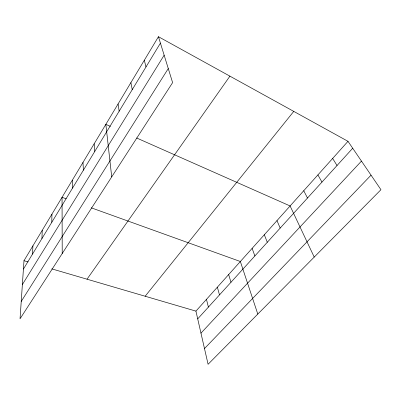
<?xml version="1.0" encoding="UTF-8"?>
<svg xmlns="http://www.w3.org/2000/svg" width="401" height="401" viewBox="0 0 401 401"><rect width="100%" height="100%" fill="white"/><g stroke="black" fill="none" stroke-linecap="round" stroke-linejoin="round"><path stroke-width="0.6" d="M51.789 222.299L51.929 214.164M41.935 238.55L42.23 230.324M32.486 254.129L32.922 245.828M23.985 260.715L20.05 318.795L172.61 82.621L158.45 36.712L23.985 260.715L28.11 261.928M23.418 269.081L160.43 43.138M22.371 284.55L164.144 55.183M21.228 301.427L168.275 68.571M87.027 279.196L229.913 76.155M145.152 296.239L293.753 111.388M347.988 141.322L380.95 189.703L208.084 364.288L195.929 311.121L347.988 141.322L158.45 36.712M197.703 318.885L352.71 148.25M200.961 333.146L361.461 161.097M204.49 348.564L371.045 175.167M51.794 268.87L195.929 311.121M66.155 198.786L62.05 197.307L62.215 253.522M91.273 207.828L240.354 261.507L257.793 314.088M110.405 126.365L105.844 124.345L111.714 176.891M136.646 137.989L290.103 205.959L314.224 257.091M332.645 158.455L337.025 165.518M317.908 174.911L321.968 182.094M303.737 190.736L307.497 198.024M276.976 220.62L280.194 228.079M264.324 234.745L267.297 242.274M252.124 248.369L254.871 255.953M228.655 274.575L230.981 282.254M217.367 287.181L219.492 294.895M206.46 299.357L208.41 307.101M144.33 60.23L145.984 66.962M130.891 82.626L132.245 89.624M118.074 103.974L119.157 111.207M94.165 143.809L94.766 151.428M82.992 162.42L83.383 170.194M72.295 180.234L72.496 188.149"/></g></svg>
